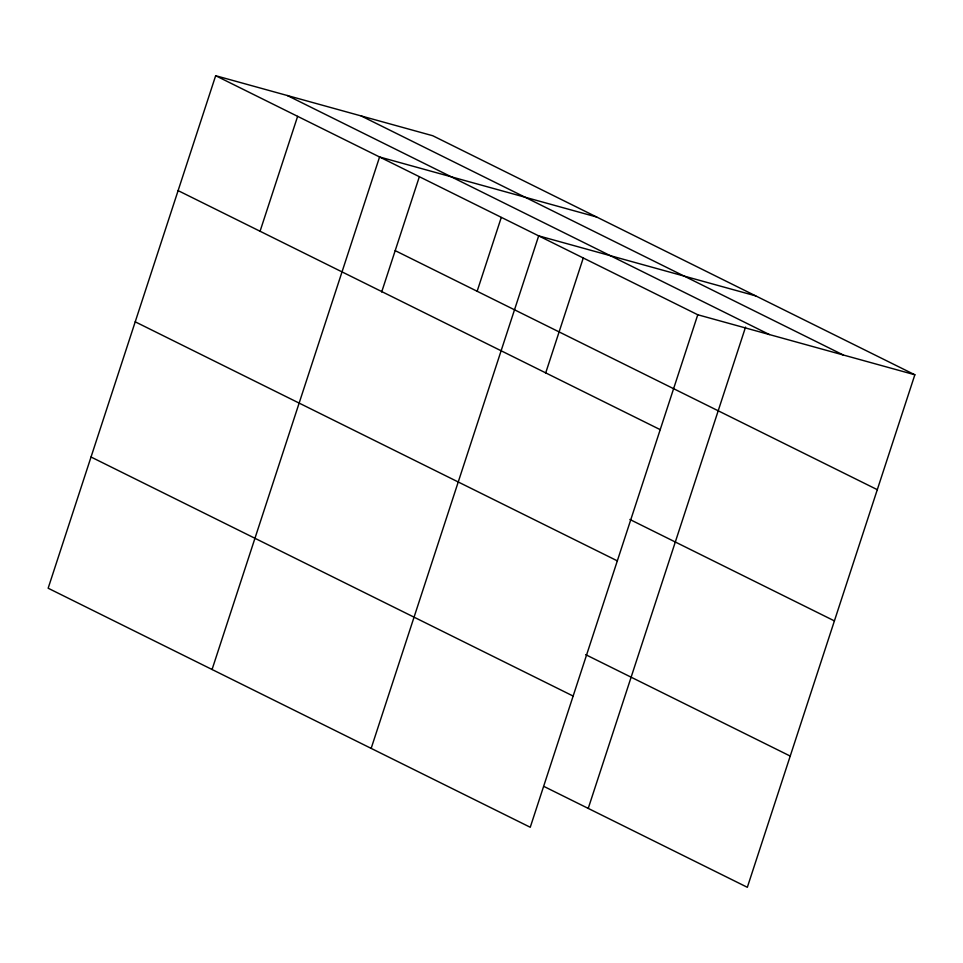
<?xml version="1.0" encoding="UTF-8"?>
<svg xmlns="http://www.w3.org/2000/svg" width="963" height="963" viewBox="0 0 963 963"><rect width="100%" height="100%" fill="white"/><g stroke="black" fill="none" stroke-linecap="round" stroke-linejoin="round"><path stroke-width="1.44" d="M215.664 75.704L48.15 588.224L530.252 827.265L697.766 314.757L215.664 75.704L432.748 135.735L914.85 374.776L747.336 887.296L544.119 786.53M260.07 231.24L297.627 116.342M212.065 669.502L379.578 156.981L596.663 217.012M381.673 291.994L419.302 176.867M477.142 291.271L501.254 217.506M371.164 748.383L538.678 235.863L755.75 295.894M545.588 373.271L583.217 258.144M588.237 808.402L745.555 327.095M697.766 314.757L914.85 374.776M361.113 115.921L843.215 354.962M287.299 95.518L769.413 334.558M395.191 250.633L877.293 489.673M178.107 190.614L660.221 429.654M629.862 519.466L834.403 620.894M135.229 321.823L617.331 560.863M585.673 654.659L790.226 756.075M91.04 457.016L573.141 696.056"/></g></svg>
